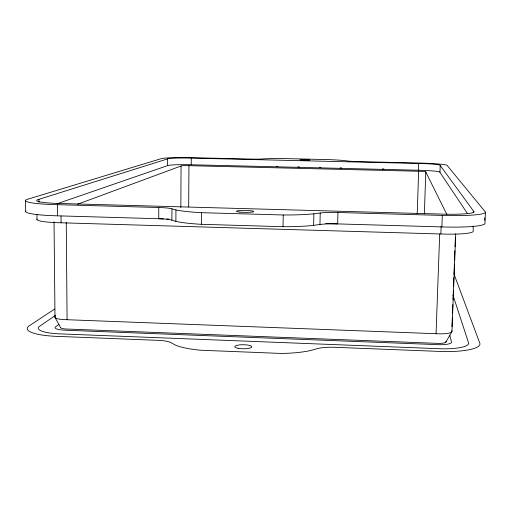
<?xml version="1.0" encoding="UTF-8"?>
<svg xmlns="http://www.w3.org/2000/svg" width="511" height="511" viewBox="0 0 511 511"><rect width="100%" height="100%" fill="white"/><g stroke="black" fill="none" stroke-linecap="round" stroke-linejoin="round"><path stroke-width="0.77" d="M158.768 207.504L158.742 218.74A17.974 2.191 0.2 0 1 171.9 220.177L175.886 221.365A49.177 5.915 0.6 0 0 201.398 224.316L283.03 226.699A49.337 5.985 1 0 0 313.626 225.37L319.963 224.463A21.986 2.766 1.4 0 1 337.669 223.907L337.943 212.506L442.309 215.418A43.122 4.631 1.9 0 0 485.041 211.56L447.195 165.513A26.598 1.776 1.5 0 0 418.483 163.022L357.777 161.591A12.449 0.805 1.3 0 1 347.895 161.029L344.746 160.633A29.478 1.948 1.1 0 0 328.701 159.617L282.985 158.544A29.37 1.942 1 0 0 265.669 158.774L261.836 159.01A10.226 0.658 0.9 0 1 252.504 159.113L192.372 157.701A25.965 1.712 0.7 0 0 160.914 158.736L28.418 199.022A42.119 4.305 -0.2 0 0 57.443 204.681L158.768 207.504A18 2.006 0.2 0 1 171.952 208.846L175.937 209.938A49.241 5.423 0.6 0 0 201.487 212.678L283.235 214.984A49.407 5.487 1 0 0 313.875 213.809L320.218 212.991A22.018 2.529 1.3 0 1 337.943 212.506M57.079 203.755L167.531 165.647L167.551 158.902L168.228 158.71A19.163 1.265 0.7 0 1 188.31 158.046L421.684 163.546A19.622 1.309 1.5 0 1 439.99 165.142L474.029 211.79A31.81 3.411 1.9 0 1 446.78 214.23L56.063 203.378A31.075 3.175 -0.2 0 1 37.488 199.782L167.551 158.902M171.9 220.177L171.952 208.846M175.886 221.365L175.937 209.938M180.843 207.466L181.06 165.992L181.462 165.858A5.302 0.383 0.6 0 1 187.045 165.641L420.617 171.3A5.429 0.396 1.5 0 1 425.682 171.779L446.87 214.524M188.687 206.929L188.942 165.685M467.591 213.745L439.741 172.028A19.61 1.431 1.5 0 0 421.454 170.31L191.223 164.753L191.267 158.11M201.398 224.316L201.487 212.678M283.03 226.699L283.235 214.984M313.626 225.37L313.875 213.809M319.963 224.463L320.218 212.991M418.388 170.233L418.611 163.469M417.212 213.879L418.65 171.249M424.341 214.052L425.797 171.926M439.965 172.258L440.214 165.353M55.265 316.545A13.925 2.855 -1.4 0 0 63.683 319.592L436.062 333.715L439.69 234.102M37.047 219.04A31.005 3.679 -0.4 0 0 56.255 222.649L440.852 233.993L441.134 226.252M325.743 223.562L441.887 226.916L442.309 215.418M451.973 326.727L452.337 317.222M452.49 313.256L452.829 304.543M453.008 299.785L453.372 290.28M453.525 286.32L453.857 277.601M454.011 273.64L454.375 264.13M454.528 260.169L454.892 250.658M455.046 246.698L455.41 237.187M436.062 333.715L439.709 333.836A14.251 3.066 2.9 0 0 451.96 331.473L455.71 233.699M473.141 226.066L473.243 231.228A31.739 3.96 2.1 0 1 446.039 234.134L440.852 233.993M473.671 212.819L473.742 211.241M484.677 220.267L484.779 217.89M485.45 212.218L484.984 223.358A43.065 5.053 2 0 1 441.887 226.916M445.854 342.178L451.762 331.888M58.925 324.37L55.367 326.97A13.906 2.983 -1.5 0 0 63.779 330.144L439.307 344.714A14.231 3.2 3 0 0 451.545 342.242L449.801 335.293M55.533 315.351L39.008 326.682A30.603 6.56 -1.5 0 0 57.341 333.766L441.772 348.809A31.312 7.045 3 0 0 468.708 343.258L452.97 295.166M54.6 309.072L30.072 325.283A41.487 8.898 -1.5 0 0 58.708 336.436L158.429 340.358A17.713 4.145 -0.6 0 1 171.389 342.868L175.311 345.053A48.462 11.191 0.2 0 0 200.427 350.214L280.807 353.433A48.615 11.325 0.9 0 0 310.975 350.437L317.235 348.63A21.654 5.219 1.7 0 1 334.692 347.295L437.32 351.332A42.451 9.556 3 0 0 479.567 342.574L453.909 273.819M77.576 204.228L181.06 165.992M167.531 165.647L168.202 165.443A19.143 1.38 0.6 0 1 188.265 164.683L191.223 164.753M276.317 166.324L277.914 166.362M297.836 166.841L299.427 166.88M319.349 167.359L320.946 167.397M340.07 167.857L341.667 167.895M382.343 168.879L383.94 168.917M25.85 210.966A42.068 4.695 -0.3 0 0 57.551 215.821L163.514 218.88M166.695 218.97L169.077 219.04M60.541 327.57L54.996 317.344L54.032 221.678M451.826 330.687L451.96 331.473M445.879 341.195L445.982 341.91A8.674 1.948 3 0 1 438.521 343.411L65.836 328.995A8.476 1.814 -1.5 0 1 60.534 327.321M36.913 214.409L36.977 219.551M25.55 200.785L25.697 211.618M38.925 199.296L38.957 202.343M66.258 222.374L67.088 319.739M61.02 216.051L61.077 222.802M57.443 204.681L57.551 215.821M238.171 348.317A8.521 2.025 0.5 0 0 251.757 347.058A8.521 2.025 0.5 0 0 239.978 344.848A8.521 2.025 0.5 0 0 238.171 348.317M239.851 212.103A8.661 0.984 0.8 0 0 253.648 211.624A8.661 0.984 0.8 0 0 241.665 210.443A8.661 0.984 0.8 0 0 239.851 212.103M302.116 160.077A4.969 0.326 1.1 0 0 309.851 159.975A4.969 0.326 1.1 0 0 302.71 159.528A4.969 0.326 1.1 0 0 302.116 160.077"/></g></svg>
